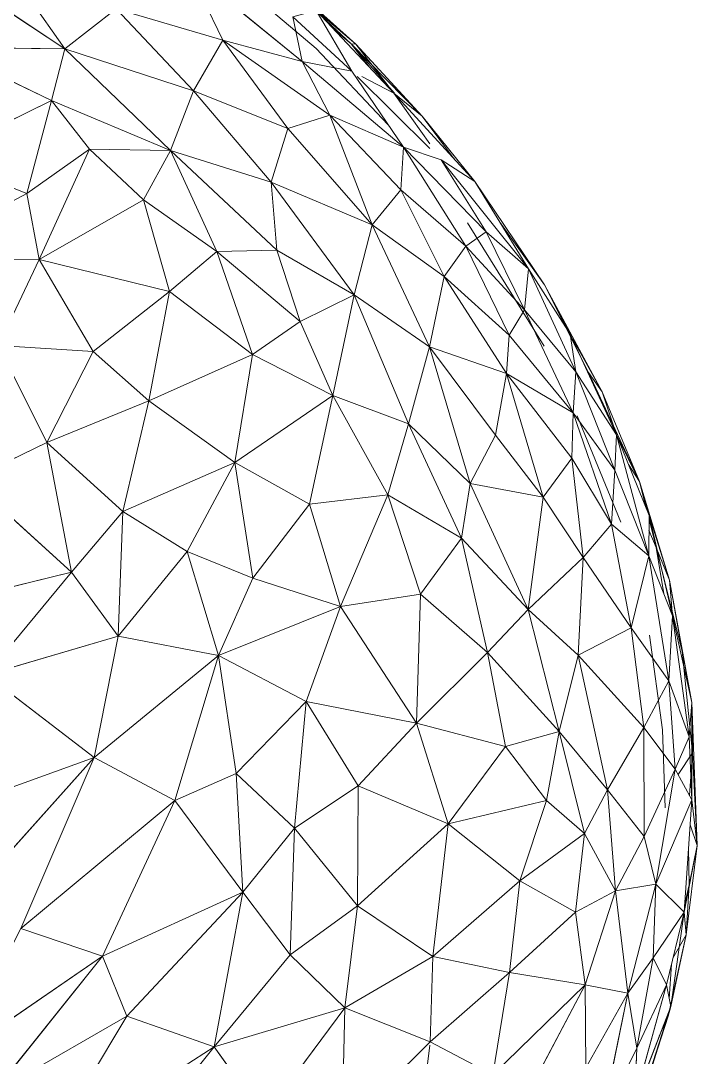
# Model space of a CAD drawing. Header units: inches. Extents: x -1767 to 184, y -1065 to 157.
# Drawn here: x -679.937 to -678.142, y -227.004 to -224.252 of the extents above; entities that cross this region are included whole.
import ezdxf

# ---------------------------------------------------------------- set-up
doc = ezdxf.new("R2010")
doc.units = ezdxf.units.IN
doc.header["$MEASUREMENT"] = 0
for name, color, linetype, lineweight in [('A-DETL-GENF', 92, 'Continuous', 9), ('E-LITE-EQPM', 33, 'Continuous', 9), ('G-IMPT', 8, 'Continuous', 9)]:
    doc.layers.add(name, color=color, linetype=linetype, lineweight=lineweight)

# ---------------------------------------------------------------- blocks, each defined once
blk = doc.blocks.new('flos_pendant16 - flos_pendant - 3D View - _3D__dwg_FLOS_AIM_Pendant_Lamps_dwg-2425-_3D_-5700993-FIRST FLOOR')
at = {"layer": 'G-IMPT'}
for p, q in [((60.5727, -19.5228), (60.1328, -18.8932)), ((60.1328, -18.8932), (60.5727, -19.5228)), ((62.3845, -19.4926), (61.7164, -18.8932)), ((62.3543, -19.4898), (61.7164, -18.8932)), ((60.5727, -19.5228), (59.8139, -19.0197)), ((62.0491, -19.5998), (61.3398, -19.0197)), ((61.557, -19.4678), (61.3398, -19.0197)), ((61.557, -19.4678), (61.3398, -19.0197)), ((61.3398, -19.0197), (62.0491, -19.5998)), ((62.1371, -19.5201), (61.6656, -19.1209)), ((60.8917, -19.2726), (60.5727, -19.5228)), ((60.5727, -19.5228), (60.8917, -19.2726)), ((61.3728, -19.784), (60.8917, -19.2726)), ((61.557, -19.4678), (60.8917, -19.2726)), ((62.621, -19.7978), (62.1371, -19.2836)), ((62.3598, -19.6603), (62.1371, -19.2836)), ((62.3845, -19.4926), (62.1371, -19.2836)), ((62.3598, -19.6603), (61.9914, -19.3221)), ((62.0491, -19.5998), (61.9914, -19.3221)), ((62.3543, -19.4898), (62.2507, -19.4043)), ((61.3728, -19.784), (61.557, -19.4678)), ((61.9611, -20.0177), (61.557, -19.4678)), ((62.2223, -19.9352), (61.557, -19.4678)), ((62.0491, -19.5998), (61.557, -19.4678)), ((62.2223, -19.9352), (61.557, -19.4678)), ((62.4675, -19.6347), (62.3543, -19.4898)), ((62.6252, -19.7978), (62.3543, -19.4898)), ((62.7969, -19.9407), (62.3543, -19.4898)), ((62.3543, -19.4898), (62.3845, -19.4926)), ((62.7969, -19.9407), (62.3845, -19.4926)), ((62.621, -19.7978), (62.3845, -19.4926)), ((60.5727, -19.5228), (59.8029, -19.5118)), ((60.4903, -19.8445), (59.8029, -19.5118)), ((60.5727, -19.5228), (60.4903, -19.8445)), ((61.2298, -20.1552), (60.5727, -19.5228)), ((61.3728, -19.784), (60.5727, -19.5228)), ((62.5825, -19.993), (62.1371, -19.5201)), ((62.6815, -20.1332), (62.0491, -19.5998)), ((62.3598, -19.6603), (62.0491, -19.5998)), ((62.2223, -19.9352), (62.0491, -19.5998)), ((62.3598, -19.6603), (62.0491, -19.5998)), ((62.0491, -19.5998), (62.6815, -20.1332)), ((62.6815, -20.1332), (62.3598, -19.6603)), ((62.6815, -20.1332), (62.3598, -19.6603)), ((62.8441, -20.1422), (62.3928, -19.6931)), ((62.3928, -19.6931), (62.8441, -20.1422)), ((62.621, -19.7978), (62.4221, -19.6931)), ((61.2298, -20.1552), (61.3728, -19.784)), ((61.9611, -20.0177), (61.3728, -19.784)), ((61.8567, -20.3531), (61.3728, -19.784)), ((63.1241, -20.3476), (62.621, -19.7978)), ((62.621, -19.7978), (62.7969, -19.9407)), ((62.621, -19.7978), (62.8441, -20.1126)), ((63.1241, -20.3476), (62.621, -19.7978)), ((59.7672, -20.1992), (60.4903, -19.8445)), ((60.3363, -20.4219), (60.4903, -19.8445)), ((61.2298, -20.1552), (60.4903, -19.8445)), ((60.7267, -20.1469), (60.4903, -19.8445)), ((61.9611, -20.0177), (62.2223, -19.9352)), ((62.4863, -20.6171), (62.2223, -19.9352)), ((62.6815, -20.1332), (62.2223, -19.9352)), ((62.665, -20.3999), (62.2223, -19.9352)), ((62.665, -20.3999), (62.2223, -19.9352)), ((62.2223, -19.9352), (62.6815, -20.1332)), ((63.1241, -20.3476), (62.7969, -19.9407)), ((62.9992, -20.2111), (62.7969, -19.9407)), ((61.9611, -20.0177), (61.8567, -20.3531)), ((62.4863, -20.6171), (61.9611, -20.0177)), ((62.6815, -20.1332), (62.665, -20.3999)), ((63.1956, -20.661), (62.6815, -20.1332)), ((62.6815, -20.1332), (63.0691, -20.7518)), ((62.6815, -20.1332), (62.9151, -20.2129)), ((60.3363, -20.4219), (59.7672, -20.1992)), ((60.7267, -20.1469), (60.3363, -20.4219)), ((60.4133, -20.8342), (60.7267, -20.1469)), ((60.4133, -20.8342), (60.7267, -20.1469)), ((61.2298, -20.1552), (60.7267, -20.1469)), ((61.0621, -20.4631), (60.7267, -20.1469)), ((61.2298, -20.1552), (61.0621, -20.4631)), ((61.8924, -20.7765), (61.2298, -20.1552)), ((61.8567, -20.3531), (61.2298, -20.1552)), ((61.5185, -20.7848), (61.2298, -20.1552)), ((61.8924, -20.7765), (61.2298, -20.1552)), ((63.4595, -20.892), (62.9151, -20.2129)), ((63.1241, -20.3476), (62.9151, -20.2129)), ((63.1956, -20.661), (62.9151, -20.2129)), ((62.9151, -20.2129), (63.4595, -20.892)), ((62.4863, -20.6171), (61.8567, -20.3531)), ((62.3735, -21.0542), (61.8567, -20.3531)), ((61.8924, -20.7765), (61.8567, -20.3531)), ((63.5585, -20.991), (63.1241, -20.3476)), ((63.4595, -20.892), (63.1241, -20.3476)), ((59.5582, -20.837), (60.3363, -20.4219)), ((60.4133, -20.8342), (60.3363, -20.4219)), ((60.3363, -20.4219), (60.4133, -20.8342)), ((61.0621, -20.4631), (60.4133, -20.8342)), ((61.2243, -21.0322), (61.0621, -20.4631)), ((61.5185, -20.7848), (61.0621, -20.4631)), ((61.0621, -20.4631), (61.2243, -21.0322)), ((62.4863, -20.6171), (62.665, -20.3999)), ((62.4863, -20.6171), (62.665, -20.3999)), ((63.0691, -20.7518), (62.665, -20.3999)), ((62.9344, -20.9387), (62.665, -20.3999)), ((62.9344, -20.9387), (62.665, -20.3999)), ((62.4863, -20.6171), (62.3735, -21.0542)), ((62.3735, -21.0542), (62.4863, -20.6171)), ((62.8437, -21.3786), (62.4863, -20.6171)), ((62.4863, -20.6171), (62.9344, -20.9387)), ((63.5557, -21.3731), (63.0801, -20.6061)), ((63.5585, -20.991), (63.2806, -20.6016)), ((63.5585, -20.991), (63.2806, -20.6016)), ((63.1956, -20.661), (63.0691, -20.7518)), ((63.1956, -20.661), (63.0691, -20.7518)), ((63.4595, -20.892), (63.1956, -20.661)), ((63.4348, -21.1477), (63.1956, -20.661)), ((61.2243, -21.0322), (61.5185, -20.7848)), ((61.2243, -21.0322), (61.5185, -20.7848)), ((61.8924, -20.7765), (61.5185, -20.7848)), ((61.5185, -20.7848), (61.8924, -20.7765)), ((62.0381, -21.2192), (61.5185, -20.7848)), ((61.7412, -21.4254), (61.5185, -20.7848)), ((61.7412, -21.4254), (61.5185, -20.7848)), ((62.3735, -21.0542), (61.8924, -20.7765)), ((62.0381, -21.2192), (61.8924, -20.7765)), ((63.0691, -20.7518), (62.9344, -20.9387)), ((63.3385, -21.3044), (63.0691, -20.7518)), ((63.4348, -21.1477), (63.0691, -20.7518)), ((63.0691, -20.7518), (63.4348, -21.1477)), ((60.4133, -20.8342), (59.5582, -20.837)), ((60.1576, -21.3704), (60.4133, -20.8342)), ((61.2243, -21.0322), (60.4133, -20.8342)), ((60.7487, -21.4061), (60.4133, -20.8342)), ((61.2243, -21.0322), (60.4133, -20.8342)), ((63.4595, -20.892), (63.4348, -21.1477)), ((63.4595, -20.892), (63.4348, -21.1477)), ((63.7179, -21.2989), (63.4595, -20.892)), ((63.7537, -21.5326), (63.4595, -20.892)), ((62.8437, -21.3786), (62.9344, -20.9387)), ((62.8437, -21.3786), (62.9344, -20.9387)), ((63.322, -21.5436), (62.9344, -20.9387)), ((63.3385, -21.3044), (62.9344, -20.9387)), ((63.322, -21.5436), (62.9344, -20.9387)), ((62.9344, -20.9387), (63.3385, -21.3044)), ((61.2243, -21.0322), (60.7487, -21.4061)), ((60.7487, -21.4061), (61.2243, -21.0322)), ((61.0951, -21.714), (61.2243, -21.0322)), ((61.7412, -21.4254), (61.2243, -21.0322)), ((61.2243, -21.0322), (61.7412, -21.4254)), ((63.9186, -21.659), (63.5585, -20.991)), ((63.8334, -21.5381), (63.5585, -20.991)), ((63.7179, -21.2989), (63.5585, -20.991)), ((63.5585, -20.991), (63.7179, -21.2989)), ((62.3735, -21.0542), (62.0381, -21.2192)), ((62.3735, -21.0542), (62.0381, -21.2192)), ((62.2416, -21.681), (62.3735, -21.0542)), ((62.2416, -21.681), (62.3735, -21.0542)), ((62.7117, -21.857), (62.3735, -21.0542)), ((62.8437, -21.3786), (62.3735, -21.0542)), ((63.3385, -21.3044), (63.4348, -21.1477)), ((63.7537, -21.5326), (63.4348, -21.1477)), ((63.7372, -21.7883), (63.4348, -21.1477)), ((62.0381, -21.2192), (61.7412, -21.4254)), ((62.2416, -21.681), (62.0381, -21.2192)), ((64.0066, -21.9257), (63.7179, -21.2989)), ((63.7179, -21.2989), (63.7537, -21.5326)), ((63.7179, -21.2989), (63.7537, -21.5326)), ((63.322, -21.5436), (63.3385, -21.3044)), ((63.7372, -21.7883), (63.3385, -21.3044)), ((64.0066, -21.9257), (63.7323, -21.33)), ((63.9186, -21.659), (63.7353, -21.33)), ((63.7353, -21.33), (63.9186, -21.659)), ((60.46, -21.9725), (60.1576, -21.3704)), ((60.7487, -21.4061), (60.1576, -21.3704)), ((60.1576, -21.3704), (60.7487, -21.4061)), ((60.46, -21.9725), (60.7487, -21.4061)), ((61.0951, -21.714), (60.7487, -21.4061)), ((61.7412, -21.4254), (61.0951, -21.714)), ((61.6312, -22.0989), (61.7412, -21.4254)), ((61.6312, -22.0989), (61.7412, -21.4254)), ((62.2416, -21.681), (61.7412, -21.4254)), ((62.7117, -21.857), (62.8437, -21.3786)), ((63.0966, -22.2281), (62.8437, -21.3786)), ((63.322, -21.5436), (62.8437, -21.3786)), ((63.2533, -21.9285), (62.8437, -21.3786)), ((63.322, -21.5436), (63.2533, -21.9285)), ((63.322, -21.5436), (63.2533, -21.9285)), ((63.5502, -22.3134), (63.322, -21.5436)), ((63.7289, -22.0714), (63.322, -21.5436)), ((63.7372, -21.7883), (63.322, -21.5436)), ((63.5502, -22.3134), (63.322, -21.5436)), ((63.322, -21.5436), (63.7372, -21.7883)), ((63.7537, -21.5326), (63.7372, -21.7883)), ((63.7537, -21.5326), (63.7372, -21.7883)), ((63.9956, -22.1457), (63.7537, -21.5326)), ((64.0066, -21.9257), (63.7537, -21.5326)), ((64.1496, -22.2172), (63.8334, -21.5381)), ((63.8334, -21.5381), (63.9186, -21.659)), ((64.1496, -22.2172), (63.8334, -21.5381)), ((62.2416, -21.681), (61.6312, -22.0989)), ((62.0959, -22.3574), (62.2416, -21.681)), ((62.5825, -22.2996), (62.2416, -21.681)), ((62.7117, -21.857), (62.2416, -21.681)), ((62.5825, -22.2996), (62.2416, -21.681)), ((64.1496, -22.2172), (63.9186, -21.659)), ((64.0066, -21.9257), (63.9186, -21.659)), ((61.0951, -21.714), (60.46, -21.9725)), ((60.46, -21.9725), (61.0951, -21.714)), ((60.9329, -22.4041), (61.0951, -21.714)), ((61.6312, -22.0989), (61.0951, -21.714)), ((63.7289, -22.0714), (63.7372, -21.7883)), ((63.9956, -22.1457), (63.7372, -21.7883)), ((63.9764, -22.4811), (63.7372, -21.7883)), ((63.7372, -21.7883), (63.9956, -22.1457)), ((64.0341, -22.4701), (63.7619, -21.8075)), ((62.5825, -22.2996), (62.7117, -21.857)), ((63.0416, -22.5691), (62.7117, -21.857)), ((63.0966, -22.2281), (62.7117, -21.857)), ((62.7117, -21.857), (63.0416, -22.5691)), ((63.0966, -22.2281), (63.2533, -21.9285)), ((63.5502, -22.3134), (63.2533, -21.9285)), ((63.2533, -21.9285), (63.5502, -22.3134)), ((63.9956, -22.1457), (64.0066, -21.9257)), ((64.1496, -22.2172), (64.0066, -21.9257)), ((64.2101, -22.4288), (64.0066, -21.9257)), ((64.2073, -22.679), (64.0066, -21.9257)), ((64.0066, -21.9257), (64.2101, -22.4288)), ((59.9816, -22.2062), (60.46, -21.9725)), ((60.614, -22.7808), (60.46, -21.9725)), ((60.9329, -22.4041), (60.46, -21.9725)), ((60.9329, -22.4041), (60.46, -21.9725)), ((63.5502, -22.3134), (63.7289, -22.0714)), ((63.7289, -22.0714), (63.5502, -22.3134)), ((63.8004, -22.69), (63.7289, -22.0714)), ((63.9764, -22.4811), (63.7289, -22.0714)), ((63.7289, -22.0714), (63.8004, -22.69)), ((61.6312, -22.0989), (60.9329, -22.4041)), ((61.3343, -22.6515), (61.6312, -22.0989)), ((61.6312, -22.0989), (61.3343, -22.6515)), ((61.7439, -22.8193), (61.6312, -22.0989)), ((62.0959, -22.3574), (61.6312, -22.0989)), ((64.1496, -22.2172), (64.0818, -22.1115)), ((60.614, -22.7808), (59.9816, -22.2062)), ((63.9956, -22.1457), (63.9764, -22.4811)), ((63.9764, -22.4811), (63.9956, -22.1457)), ((64.2073, -22.679), (63.9956, -22.1457)), ((63.9956, -22.1457), (64.2073, -22.679)), ((63.0416, -22.5691), (63.0966, -22.2281)), ((63.4568, -23.0145), (63.0966, -22.2281)), ((63.5502, -22.3134), (63.0966, -22.2281)), ((63.5502, -22.3134), (63.0966, -22.2281)), ((63.0966, -22.2281), (63.4568, -23.0145)), ((64.1496, -22.2172), (64.3365, -22.8302)), ((64.1925, -22.3853), (64.1496, -22.2172)), ((64.1496, -22.2172), (64.2101, -22.4288)), ((62.5825, -22.2996), (62.0959, -22.3574)), ((62.2883, -22.9952), (62.5825, -22.2996)), ((62.7859, -22.9182), (62.5825, -22.2996)), ((63.0416, -22.5691), (62.5825, -22.2996)), ((62.5825, -22.2996), (62.7859, -22.9182)), ((63.0416, -22.5691), (62.5825, -22.2996)), ((63.4568, -23.0145), (63.5502, -22.3134)), ((63.8004, -22.69), (63.5502, -22.3134)), ((61.7439, -22.8193), (62.0959, -22.3574)), ((62.2883, -22.9952), (62.0959, -22.3574)), ((62.2883, -22.9952), (62.0959, -22.3574)), ((60.614, -22.7808), (60.9329, -22.4041)), ((60.9054, -23.1794), (60.9329, -22.4041)), ((60.9329, -22.4041), (60.9054, -23.1794)), ((61.3343, -22.6515), (60.9329, -22.4041)), ((64.2101, -22.4288), (64.2073, -22.679)), ((64.2541, -22.6268), (64.2098, -22.4533)), ((64.3558, -23.0529), (64.2101, -22.4288)), ((64.3365, -22.8302), (64.2101, -22.4288)), ((63.8004, -22.69), (63.9764, -22.4811)), ((63.8004, -22.69), (63.9764, -22.4811)), ((64.2073, -22.679), (63.9764, -22.4811)), ((64.0973, -23.1272), (63.9764, -22.4811)), ((64.2073, -22.679), (63.9764, -22.4811)), ((64.2541, -22.6268), (64.2091, -22.5193)), ((64.2091, -22.5193), (64.2541, -22.6268)), ((62.7859, -22.9182), (63.0416, -22.5691)), ((63.2038, -23.2811), (63.0416, -22.5691)), ((63.4568, -23.0145), (63.0416, -22.5691)), ((60.9054, -23.1794), (61.3343, -22.6515)), ((61.5295, -23.3004), (61.3343, -22.6515)), ((61.7439, -22.8193), (61.3343, -22.6515)), ((64.3017, -22.9168), (64.2541, -22.6268)), ((64.4163, -23.2729), (64.2541, -22.6268)), ((64.2541, -22.6268), (64.3365, -22.8302)), ((63.8004, -22.69), (63.4568, -23.0145)), ((63.7674, -23.2976), (63.8004, -22.69)), ((64.0973, -23.1272), (63.8004, -22.69)), ((64.2073, -22.679), (64.0973, -23.1272)), ((64.0973, -23.1272), (64.2073, -22.679)), ((64.3558, -23.0529), (64.2073, -22.679)), ((64.3338, -23.4571), (64.2073, -22.679)), ((60.614, -22.7808), (60.0311, -22.9237)), ((60.0834, -23.4213), (60.614, -22.7808)), ((60.614, -22.7808), (60.0834, -23.4213)), ((60.9054, -23.1794), (60.614, -22.7808)), ((60.9054, -23.1794), (60.614, -22.7808)), ((61.5295, -23.3004), (61.7439, -22.8193)), ((61.5295, -23.3004), (61.7439, -22.8193)), ((62.2883, -22.9952), (61.7439, -22.8193)), ((64.4768, -23.5918), (64.3365, -22.8302)), ((64.4163, -23.2729), (64.3365, -22.8302)), ((64.3558, -23.0529), (64.3365, -22.8302)), ((62.7859, -22.9182), (62.2883, -22.9952)), ((62.7612, -23.721), (62.7859, -22.9182)), ((63.2038, -23.2811), (62.7859, -22.9182)), ((62.2883, -22.9952), (61.5295, -23.3004)), ((62.0739, -23.5863), (62.2883, -22.9952)), ((62.2883, -22.9952), (62.0739, -23.5863)), ((62.7612, -23.721), (62.2883, -22.9952)), ((63.2038, -23.2811), (63.4568, -23.0145)), ((63.6492, -23.7733), (63.4568, -23.0145)), ((63.7674, -23.2976), (63.4568, -23.0145)), ((63.6492, -23.7733), (63.4568, -23.0145)), ((64.3558, -23.0529), (64.3338, -23.4571)), ((64.4768, -23.5918), (64.3558, -23.0529)), ((64.4603, -23.8063), (64.3558, -23.0529)), ((63.7674, -23.2976), (64.0973, -23.1272)), ((63.7674, -23.2976), (64.0973, -23.1272)), ((64.3338, -23.4571), (64.0973, -23.1272)), ((64.1771, -23.7485), (64.0973, -23.1272)), ((64.0973, -23.1272), (64.1771, -23.7485)), ((64.2925, -23.7623), (64.2128, -23.1739)), ((60.9054, -23.1794), (60.0834, -23.4213)), ((60.7542, -23.9355), (60.9054, -23.1794)), ((60.7542, -23.9355), (60.9054, -23.1794)), ((61.5295, -23.3004), (60.9054, -23.1794)), ((61.5295, -23.3004), (60.7542, -23.9355)), ((61.2573, -24.2022), (61.5295, -23.3004)), ((61.2573, -24.2022), (61.5295, -23.3004)), ((62.0739, -23.5863), (61.5295, -23.3004)), ((61.6395, -24.0344), (61.5295, -23.3004)), ((61.5295, -23.3004), (61.6395, -24.0344)), ((63.2038, -23.2811), (62.7612, -23.721)), ((63.6492, -23.7733), (63.2038, -23.2811)), ((63.3165, -23.8667), (63.2038, -23.2811)), ((63.3165, -23.8667), (63.2038, -23.2811)), ((63.6492, -23.7733), (63.7674, -23.2976)), ((64.1771, -23.7485), (63.7674, -23.2976)), ((63.9516, -24.1362), (63.7674, -23.2976)), ((64.4795, -23.9052), (64.4163, -23.2729)), ((64.4768, -23.5918), (64.4163, -23.2729)), ((60.7542, -23.9355), (60.0834, -23.4213)), ((64.3338, -23.4571), (64.1771, -23.7485)), ((64.4603, -23.8063), (64.3338, -23.4571)), ((64.3338, -23.4571), (64.3723, -24.007)), ((64.3338, -23.4571), (64.3723, -24.007)), ((62.0739, -23.5863), (61.6395, -24.0344)), ((62.0024, -24.3754), (62.0739, -23.5863)), ((62.3983, -24.1114), (62.0739, -23.5863)), ((62.7612, -23.721), (62.0739, -23.5863)), ((62.0739, -23.5863), (62.7612, -23.721)), ((64.4768, -23.5918), (64.4603, -23.8063)), ((64.5097, -24.4826), (64.4768, -23.5918)), ((64.4768, -24.1994), (64.4768, -23.5918)), ((64.4795, -23.9052), (64.4768, -23.5918)), ((62.3983, -24.1114), (62.7612, -23.721)), ((62.3983, -24.1114), (62.7612, -23.721)), ((62.9591, -24.3479), (62.7612, -23.721)), ((63.3165, -23.8667), (62.7612, -23.721)), ((64.1771, -23.7485), (63.9516, -24.1362)), ((64.1798, -24.4276), (64.1771, -23.7485)), ((64.3723, -24.007), (64.1771, -23.7485)), ((64.3723, -24.007), (64.1771, -23.7485)), ((63.6492, -23.7733), (63.3165, -23.8667)), ((63.6492, -23.7733), (63.3165, -23.8667)), ((63.5722, -24.2022), (63.6492, -23.7733)), ((63.8087, -24.4083), (63.6492, -23.7733)), ((63.9516, -24.1362), (63.6492, -23.7733)), ((63.9516, -24.1362), (63.6492, -23.7733)), ((64.309, -24.2489), (64.2925, -23.7623)), ((64.4603, -23.8063), (64.3723, -24.007)), ((64.3723, -24.007), (64.4603, -23.8063)), ((64.4768, -24.1994), (64.4603, -23.8063)), ((62.9591, -24.3479), (63.3165, -23.8667)), ((63.5722, -24.2022), (63.3165, -23.8667)), ((59.9899, -24.7905), (60.7542, -23.9355)), ((60.7542, -23.9355), (60.1768, -24.1444)), ((60.2978, -24.9995), (60.7542, -23.9355)), ((60.2978, -24.9995), (60.7542, -23.9355)), ((61.2573, -24.2022), (60.7542, -23.9355)), ((60.7542, -23.9355), (61.2573, -24.2021)), ((64.3908, -24.0411), (64.4795, -23.9052)), ((64.4616, -24.1715), (64.4795, -23.9052)), ((64.5097, -24.4826), (64.4795, -23.9052)), ((64.1798, -24.4276), (64.3723, -24.007)), ((64.2513, -24.7245), (64.3723, -24.007)), ((64.4768, -24.1994), (64.3723, -24.007)), ((61.6395, -24.0344), (61.2573, -24.2022)), ((61.6807, -24.774), (61.6395, -24.0344)), ((62.0024, -24.3754), (61.6395, -24.0344)), ((61.6807, -24.774), (61.6395, -24.0344)), ((61.6395, -24.0344), (62.0024, -24.3754)), ((62.3983, -24.1114), (62.0024, -24.3754)), ((62.0024, -24.3754), (62.3983, -24.1114)), ((62.3955, -24.8592), (62.3983, -24.1114)), ((62.9591, -24.3479), (62.3983, -24.1114)), ((63.8087, -24.4083), (63.9516, -24.1362)), ((63.8087, -24.4083), (63.9516, -24.1362)), ((64.0011, -24.7658), (63.9516, -24.1362)), ((64.1798, -24.4276), (63.9516, -24.1362)), ((63.9516, -24.1362), (64.0011, -24.7658)), ((60.2978, -24.9995), (61.2573, -24.2022)), ((61.2573, -24.2022), (60.2978, -24.9995)), ((60.8064, -25.1727), (61.2573, -24.2022)), ((60.8064, -25.1727), (61.2573, -24.2022)), ((61.6807, -24.774), (61.2573, -24.2022)), ((61.6807, -24.774), (61.2573, -24.2022)), ((63.5722, -24.2022), (62.9591, -24.3479)), ((63.4045, -24.7025), (63.5722, -24.2022)), ((63.8087, -24.4083), (63.5722, -24.2022)), ((64.4768, -24.1994), (64.2513, -24.7245)), ((64.4273, -24.8977), (64.4768, -24.1994)), ((64.5097, -24.4826), (64.4768, -24.1994)), ((61.6807, -24.774), (62.0024, -24.3754)), ((61.6807, -24.774), (62.0024, -24.3754)), ((61.9749, -25.1644), (62.0024, -24.3754)), ((62.0024, -24.3754), (61.9749, -25.1644)), ((62.3955, -24.8592), (62.0024, -24.3754)), ((62.3955, -24.8592), (62.9591, -24.3479)), ((62.3955, -24.8592), (62.9591, -24.3479)), ((62.8629, -25.1754), (62.9591, -24.3479)), ((63.4045, -24.7025), (62.9591, -24.3479)), ((64.4657, -24.3548), (64.5097, -24.4826)), ((63.8087, -24.4083), (63.4045, -24.7025)), ((63.7509, -24.8977), (63.8087, -24.4083)), ((64.0011, -24.7658), (63.8087, -24.4083)), ((64.0011, -24.7658), (63.8087, -24.4083)), ((64.0011, -24.7658), (64.1798, -24.4276)), ((64.0011, -24.7658), (64.1798, -24.4276)), ((64.1798, -24.4276), (64.2513, -24.7245)), ((64.1798, -24.4276), (64.2513, -24.7245)), ((64.5097, -24.4826), (64.4273, -24.8977)), ((64.441, -25.0407), (64.5097, -24.4826)), ((64.4557, -24.4971), (64.4603, -24.7273)), ((64.4557, -24.4971), (64.4603, -24.7273)), ((64.4603, -24.7273), (64.5097, -24.4826)), ((63.4045, -24.7025), (62.8629, -25.1754)), ((63.3413, -25.2744), (63.4045, -24.7025)), ((63.3413, -25.2744), (63.4045, -24.7025)), ((63.7509, -24.8977), (63.4045, -24.7025)), ((61.6807, -24.774), (60.8064, -25.1727)), ((60.9576, -25.5466), (61.6807, -24.774)), ((61.502, -25.7363), (61.6807, -24.774)), ((61.9749, -25.1644), (61.6807, -24.774)), ((61.9749, -25.1644), (61.6807, -24.774)), ((64.0011, -24.7658), (63.7509, -24.8977)), ((64.0011, -24.7658), (63.7509, -24.8977)), ((64.0011, -24.7658), (63.8114, -25.3514)), ((63.8114, -25.3514), (64.0011, -24.7658)), ((64.0011, -24.7658), (64.2513, -24.7245)), ((64.0781, -25.4036), (64.0011, -24.7658)), ((64.0011, -24.7658), (64.0781, -25.4036)), ((64.0781, -25.4036), (64.2513, -24.7245)), ((64.2348, -25.1837), (64.2513, -24.7245)), ((64.2513, -24.7245), (64.2348, -25.1837)), ((64.4273, -24.8977), (64.2513, -24.7245)), ((64.4303, -24.8555), (64.4603, -24.7273)), ((64.4603, -24.7273), (64.441, -25.0407)), ((62.3955, -24.8592), (61.9749, -25.1644)), ((62.3955, -24.8592), (61.9749, -25.1644)), ((62.3158, -25.4943), (62.3955, -24.8592)), ((62.3158, -25.4943), (62.3955, -24.8592)), ((62.8629, -25.1754), (62.3955, -24.8592)), ((62.8629, -25.1754), (62.3955, -24.8592)), ((63.7509, -24.8977), (63.3413, -25.2744)), ((63.8114, -25.3514), (63.7509, -24.8977)), ((63.7509, -24.8977), (63.8114, -25.3514)), ((64.4273, -24.8977), (64.2348, -25.1837)), ((64.3173, -25.3514), (64.4273, -24.8977)), ((64.3448, -25.4861), (64.4273, -24.8977)), ((64.441, -25.0407), (64.4273, -24.8977)), ((60.2978, -24.9995), (59.8909, -25.8022)), ((60.2978, -24.9995), (60.8064, -25.1727)), ((60.2978, -24.9995), (60.8064, -25.1727)), ((64.3283, -25.5466), (64.441, -25.0407)), ((64.3448, -25.4861), (64.441, -25.0407)), ((64.3577, -25.1845), (64.441, -25.0407)), ((59.8909, -25.8022), (60.8064, -25.1727)), ((60.1219, -26.0277), (60.8064, -25.1727)), ((60.9576, -25.5466), (60.8064, -25.1727)), ((61.9749, -25.1644), (61.502, -25.7363)), ((61.9749, -25.1644), (61.502, -25.7363)), ((62.3158, -25.4943), (61.9749, -25.1644)), ((62.3158, -25.4943), (61.9749, -25.1644)), ((62.8629, -25.1754), (62.3158, -25.4943)), ((62.8464, -25.706), (62.8629, -25.1754)), ((63.3413, -25.2744), (62.8629, -25.1754)), ((64.0781, -25.4036), (64.2348, -25.1837)), ((64.0781, -25.4036), (64.2348, -25.1837)), ((64.1331, -25.7445), (64.2348, -25.1837)), ((64.1331, -25.7445), (64.2348, -25.1837)), ((64.3173, -25.3514), (64.2348, -25.1837)), ((64.2348, -25.1837), (64.3173, -25.3514)), ((64.3488, -25.2215), (64.3351, -25.4386)), ((64.3488, -25.2215), (64.3351, -25.4386)), ((62.8464, -25.706), (63.3413, -25.2744)), ((63.2368, -25.9122), (63.3413, -25.2744)), ((63.8114, -25.3514), (63.3413, -25.2744)), ((63.2368, -25.9122), (63.8114, -25.3514)), ((63.4458, -26.0442), (63.8114, -25.3514)), ((64.0781, -25.4036), (63.8114, -25.3514)), ((63.8169, -25.8682), (63.8114, -25.3514)), ((63.8114, -25.3514), (64.0781, -25.4036)), ((64.1221, -26.0634), (64.3173, -25.3514)), ((64.3173, -25.3514), (64.1331, -25.7445)), ((64.3173, -25.3514), (64.1331, -25.7445)), ((64.3448, -25.4861), (64.3173, -25.3514)), ((64.0781, -25.4036), (63.8169, -25.8682)), ((63.9186, -26.1817), (64.0781, -25.4036)), ((64.1331, -25.7445), (64.0781, -25.4036)), ((64.1331, -25.7445), (64.0781, -25.4036)), ((62.3158, -25.4943), (61.502, -25.7363)), ((61.502, -25.7363), (62.3158, -25.4943)), ((61.8127, -26.1707), (62.3158, -25.4943)), ((62.2993, -26.2504), (62.3158, -25.4943)), ((62.2993, -26.2504), (62.3158, -25.4943)), ((62.8464, -25.706), (62.3158, -25.4943)), ((62.8464, -25.706), (62.3158, -25.4943)), ((64.1221, -26.0634), (64.3448, -25.4861)), ((64.1248, -26.1734), (64.3448, -25.4861)), ((64.1441, -26.1294), (64.3448, -25.4861)), ((64.3283, -25.5466), (64.3448, -25.4861)), ((60.9576, -25.5466), (60.1219, -26.0277)), ((60.9576, -25.5466), (60.1219, -26.0277)), ((60.427, -26.4291), (60.9576, -25.5466)), ((60.9576, -25.5466), (60.427, -26.4291)), ((61.502, -25.7363), (60.9576, -25.5466)), ((61.502, -25.7363), (60.9576, -25.5466)), ((64.1248, -26.1734), (64.3283, -25.5466)), ((64.2732, -25.6716), (64.3283, -25.5466)), ((64.3283, -25.5466), (64.2732, -25.6716)), ((61.502, -25.7363), (60.427, -26.4291)), ((60.427, -26.4291), (61.502, -25.7363)), ((60.7817, -26.638), (61.502, -25.7363)), ((61.8127, -26.1707), (61.502, -25.7363)), ((62.2993, -26.2504), (62.8464, -25.706)), ((62.7859, -26.2229), (62.8441, -25.7261)), ((62.7859, -26.2229), (62.8441, -25.7261)), ((63.2368, -25.9122), (62.8464, -25.706)), ((62.8464, -25.706), (63.2368, -25.9122)), ((63.9186, -26.1817), (64.1331, -25.7445)), ((64.1221, -26.0634), (64.1331, -25.7445))]:
    blk.add_line(p, q, dxfattribs=at)
at = {"layer": 'G-IMPT', "flags": 128}
for points in [[(61.6615, -18.918), (61.7164, -18.8932), (62.3845, -19.4926)], [(62.3543, -19.4898), (61.7164, -18.8932), (62.1371, -19.2836), (62.621, -19.7978), (62.4221, -19.6931)], [(61.6422, -18.9235), (62.1371, -19.2836), (62.3598, -19.6603), (61.9914, -19.3221)], [(58.9286, -19.5778), (59.8029, -19.5118), (59.8139, -19.0197), (60.5727, -19.5228)], [(61.3728, -19.784), (60.8917, -19.2726), (61.557, -19.4678), (61.3728, -19.784), (61.2298, -20.1552), (61.5185, -20.7848), (61.0621, -20.4631)], [(62.4675, -19.6347), (62.3543, -19.4898), (62.3845, -19.4926), (62.1371, -19.2836), (61.9914, -19.3221)], [(61.9914, -19.3221), (62.0491, -19.5998), (62.2223, -19.9352)], [(62.6252, -19.7978), (62.3543, -19.4898), (62.2507, -19.4043)], [(61.9611, -20.0177), (61.557, -19.4678), (62.0491, -19.5998)], [(62.3543, -19.4898), (62.7969, -19.9407), (63.1241, -20.3476), (62.9151, -20.2129)], [(62.8441, -20.1126), (62.621, -19.7978), (62.3845, -19.4926), (62.7969, -19.9407)], [(60.4903, -19.8445), (60.5727, -19.5228), (59.8029, -19.5118), (60.4903, -19.8445)], [(60.3363, -20.4219), (60.4903, -19.8445), (61.2298, -20.1552), (60.5727, -19.5228), (61.3728, -19.784)], [(61.2298, -20.1552), (61.8567, -20.3531), (61.3728, -19.784), (61.9611, -20.0177)], [(62.621, -19.7978), (62.7969, -19.9407), (62.9992, -20.2111)], [(60.4903, -19.8445), (59.7672, -20.1992), (59.5582, -20.837)], [(61.0621, -20.4631), (61.2298, -20.1552), (60.7267, -20.1469), (60.4903, -19.8445)], [(61.9611, -20.0177), (62.2223, -19.9352), (62.4863, -20.6171)], [(61.5185, -20.7848), (62.0381, -21.2192), (61.8924, -20.7765), (62.3735, -21.0542), (61.8567, -20.3531), (61.9611, -20.0177), (62.4863, -20.6171)], [(63.7372, -21.7883), (63.3385, -21.3044), (63.0691, -20.7518), (62.6815, -20.1332), (62.665, -20.3999)], [(63.1956, -20.661), (62.9151, -20.2129), (62.6815, -20.1332), (63.1956, -20.661)], [(60.4133, -20.8342), (59.5582, -20.837), (60.3363, -20.4219), (59.7672, -20.1992)], [(60.4133, -20.8342), (61.0621, -20.4631), (60.7267, -20.1469), (60.3363, -20.4219)], [(62.4863, -20.6171), (61.8567, -20.3531), (61.8924, -20.7765)], [(63.5585, -20.991), (63.1241, -20.3476), (63.4595, -20.892)], [(62.665, -20.3999), (63.0691, -20.7518), (62.9344, -20.9387), (62.4863, -20.6171)], [(62.4863, -20.6171), (62.8437, -21.3786), (63.322, -21.5436)], [(63.4348, -21.1477), (63.1956, -20.661), (63.4595, -20.892)], [(61.0951, -21.714), (60.7487, -21.4061), (60.46, -21.9725), (60.1576, -21.3704), (60.4133, -20.8342), (60.7487, -21.4061)], [(63.7179, -21.2989), (63.4595, -20.892), (63.7537, -21.5326)], [(61.6312, -22.0989), (61.0951, -21.714), (61.2243, -21.0322)], [(62.0959, -22.3574), (62.5825, -22.2996), (62.7117, -21.857), (62.8437, -21.3786), (62.3735, -21.0542)], [(62.2416, -21.681), (62.7117, -21.857), (62.3735, -21.0542)], [(63.4348, -21.1477), (63.3385, -21.3044), (63.322, -21.5436)], [(63.7537, -21.5326), (63.4348, -21.1477), (63.7372, -21.7883)], [(62.0381, -21.2192), (62.2416, -21.681), (61.6312, -22.0989)], [(62.0381, -21.2192), (61.7412, -21.4254), (62.2416, -21.681)], [(61.7412, -21.4254), (61.0951, -21.714), (60.9329, -22.4041)], [(63.2533, -21.9285), (62.8437, -21.3786), (63.0966, -22.2281), (62.7117, -21.857)], [(63.322, -21.5436), (63.7289, -22.0714), (63.9764, -22.4811)], [(64.2073, -22.679), (64.0066, -21.9257), (63.9956, -22.1457), (63.7537, -21.5326), (64.0066, -21.9257), (64.1496, -22.2172), (63.9186, -21.659), (64.0066, -21.9257)], [(61.7439, -22.8193), (61.6312, -22.0989), (62.0959, -22.3574), (62.2416, -21.681)], [(63.9764, -22.4811), (63.7372, -21.7883), (63.7289, -22.0714)], [(63.0416, -22.5691), (63.0966, -22.2281), (63.2533, -21.9285)], [(60.46, -21.9725), (59.9816, -22.2062), (60.614, -22.7808), (60.46, -21.9725)], [(61.3343, -22.6515), (60.9329, -22.4041), (61.6312, -22.0989)], [(64.0818, -22.1115), (64.1496, -22.2172), (64.2101, -22.4288), (64.3365, -22.8302), (64.3558, -23.0529)], [(64.1925, -22.3853), (64.1496, -22.2172), (64.3365, -22.8302), (64.4768, -23.5918), (64.3558, -23.0529), (64.4603, -23.8063), (64.3338, -23.4571)], [(63.3165, -23.8667), (62.7612, -23.721), (62.2883, -22.9952), (62.5825, -22.2996)], [(63.7674, -23.2976), (63.4568, -23.0145), (63.5502, -22.3134), (63.8004, -22.69)], [(61.3343, -22.6515), (61.7439, -22.8193), (62.0959, -22.3574)], [(60.0311, -22.9237), (60.614, -22.7808), (60.9329, -22.4041)], [(64.3558, -23.0529), (64.3338, -23.4571), (64.2073, -22.679), (64.3558, -23.0529), (64.2101, -22.4288), (64.2073, -22.679)], [(64.4163, -23.2729), (64.3365, -22.8302), (64.2541, -22.6268), (64.2098, -22.4533)], [(63.9764, -22.4811), (64.0973, -23.1272), (63.8004, -22.69), (63.7674, -23.2976)], [(63.8004, -22.69), (63.4568, -23.0145), (63.0416, -22.5691), (62.7859, -22.9182), (62.2883, -22.9952)], [(62.7612, -23.721), (62.7859, -22.9182), (63.2038, -23.2811), (63.0416, -22.5691)], [(61.5295, -23.3004), (61.3343, -22.6515), (60.9054, -23.1794)], [(64.2348, -25.1837), (64.4273, -24.8977), (64.4768, -24.1994), (64.5097, -24.4826), (64.4768, -23.5918), (64.4795, -23.9052), (64.4163, -23.2729), (64.2541, -22.6268), (64.3017, -22.9168)], [(61.7439, -22.8193), (62.2883, -22.9952), (61.5295, -23.3004)], [(63.4568, -23.0145), (63.2038, -23.2811), (62.7612, -23.721), (62.9591, -24.3479)], [(64.1771, -23.7485), (64.3338, -23.4571), (64.0973, -23.1272)], [(60.9054, -23.1794), (60.0834, -23.4213), (60.7542, -23.9355)], [(60.9054, -23.1794), (61.5295, -23.3004), (60.7542, -23.9355)], [(61.2573, -24.2022), (61.6395, -24.0344), (62.0739, -23.5863), (61.5295, -23.3004)], [(63.2038, -23.2811), (63.6492, -23.7733), (63.7674, -23.2976)], [(64.1771, -23.7485), (63.7674, -23.2976), (63.9516, -24.1362)], [(64.4768, -23.5918), (64.4603, -23.8063), (64.4768, -24.1994), (64.4768, -23.5918), (64.4163, -23.2729)], [(62.0024, -24.3754), (62.0739, -23.5863), (62.3983, -24.1114)], [(64.1798, -24.4276), (64.1771, -23.7485), (63.9516, -24.1362)], [(62.9591, -24.3479), (63.3165, -23.8667), (63.5722, -24.2022), (63.6492, -23.7733)], [(63.6492, -23.7733), (63.8087, -24.4083), (63.5722, -24.2022)], [(60.7542, -23.9355), (59.9899, -24.7905), (59.0029, -25.3569)], [(60.7542, -23.9355), (60.1768, -24.1444), (59.5472, -24.796)], [(64.4616, -24.1715), (64.4795, -23.9052), (64.3908, -24.0411)], [(64.4795, -23.9052), (64.5097, -24.4826), (64.4273, -24.8977)], [(63.9516, -24.1362), (64.1798, -24.4276), (64.3723, -24.007)], [(64.2513, -24.7245), (64.3723, -24.007), (64.4768, -24.1994), (64.2513, -24.7245), (64.4273, -24.8977)], [(62.9591, -24.3479), (62.3983, -24.1114), (62.3955, -24.8592), (62.0024, -24.3754)], [(62.9591, -24.3479), (63.5722, -24.2022), (63.4045, -24.7025)], [(63.4045, -24.7025), (62.9591, -24.3479), (62.8629, -25.1754)], [(64.4603, -24.7273), (64.5097, -24.4826), (64.4657, -24.3548)], [(63.7509, -24.8977), (63.8087, -24.4083), (63.4045, -24.7025), (63.7509, -24.8977)], [(64.3577, -25.1845), (64.441, -25.0407), (64.5097, -24.4826)], [(63.4045, -24.7025), (62.8629, -25.1754), (63.3413, -25.2744)], [(59.8909, -25.8022), (60.8064, -25.1727), (61.6807, -24.774)], [(61.502, -25.7363), (61.6807, -24.774), (60.9576, -25.5466)], [(64.0781, -25.4036), (64.2513, -24.7245), (64.0011, -24.7658)], [(64.3283, -25.5466), (64.441, -25.0407), (64.4603, -24.7273), (64.4303, -24.8555)], [(63.4458, -26.0442), (63.8114, -25.3514), (63.3413, -25.2744), (63.7509, -24.8977)], [(64.4273, -24.8977), (64.441, -25.0407), (64.3448, -25.4861), (64.1221, -26.0634), (63.8499, -26.6793), (63.6135, -26.6848)], [(64.3448, -25.4861), (64.4273, -24.8977), (64.3173, -25.3514)], [(60.9576, -25.5466), (60.8064, -25.1727), (60.1218, -26.0277)], [(62.3158, -25.4943), (62.8629, -25.1754), (62.8464, -25.706)], [(62.8464, -25.706), (63.3413, -25.2744), (63.2368, -25.9122), (63.8114, -25.3514), (63.8169, -25.8682)], [(64.1441, -26.1294), (64.3448, -25.4861), (64.3173, -25.3514), (64.1221, -26.0634), (63.9186, -26.1817)], [(63.8169, -25.8682), (64.0781, -25.4036), (63.9186, -26.1817)], [(62.3158, -25.4943), (61.8127, -26.1707), (61.1473, -26.6545), (60.7817, -26.638)], [(63.6919, -27.0183), (63.8499, -26.8002), (64.1248, -26.1734), (64.3448, -25.4861)], [(64.3283, -25.5466), (64.1248, -26.1734), (64.1839, -25.9033)], [(60.7817, -26.638), (61.502, -25.7363), (61.8127, -26.1707)], [(62.8464, -25.706), (62.2993, -26.2504), (61.8127, -26.1707)], [(63.8169, -25.8682), (63.9186, -26.1817), (64.1331, -25.7445), (64.1221, -26.0634)]]:
    blk.add_lwpolyline(points, dxfattribs=at)
blk.add_lwpolyline([(63.8334, -21.5381), (63.9186, -21.659), (63.5585, -20.991)], close=True, dxfattribs=at)
blk = doc.blocks.new('flos_pendant16 - flos_pendant - 3D View - _3D__dwg-5700992-FIRST FLOOR')
at = {"xscale": 0.426201584994806, "yscale": 0.426201584994806, "zscale": 0.426201584994806}
blk.add_blockref('flos_pendant16 - flos_pendant - 3D View - _3D__dwg_FLOS_AIM_Pendant_Lamps_dwg-2425-_3D_-5700993-FIRST FLOOR', (0.7054, -0.3763), dxfattribs=at)
blk = doc.blocks.new('flos_pendant16 - flos_pendant16 2-5682999-FIRST FLOOR')
blk.add_blockref('flos_pendant16 - flos_pendant - 3D View - _3D__dwg-5700992-FIRST FLOOR', (0, 0))

msp = doc.modelspace()

# ---------------------------------------------------------------- hatches: boundary and pattern name
at = {"layer": 'A-DETL-GENF'}
h = msp.add_hatch(dxfattribs=at)
h.set_pattern_fill('FP1_12', style=0, pattern_type=2)
h.set_pattern_definition([(0, (0, 0), (0, 6), [])])
h.paths.add_polyline_path([(-850.187, -314.9479), (-830.0626, -314.9479), (-830.0626, -299.7935), (-556.7791, -299.7935), (-556.7791, -106.8365), (-967.9152, -51.6245), (-967.9152, -314.9479), (-962.3651, -314.9479), (-962.3651, -308.8001), (-932.3651, -308.8001), (-932.3651, -314.9479), (-853.937, -314.9479)], flags=0)
h.paths.add_polyline_path([(-751.7044, -218.2571), (-751.7044, -218.257), (-751.6517, -218.2502)], flags=0)
h.paths.add_polyline_path([(-801.0716, -213.4245), (-801.0716, -213.4244), (-801.0102, -213.4245)], flags=0)

# ---------------------------------------------------------------- block references
at = {"layer": 'E-LITE-EQPM'}
msp.add_blockref('flos_pendant16 - flos_pendant16 2-5682999-FIRST FLOOR', (-706.3416, -215.6305), dxfattribs=at)

doc.saveas('drawing.dxf')
